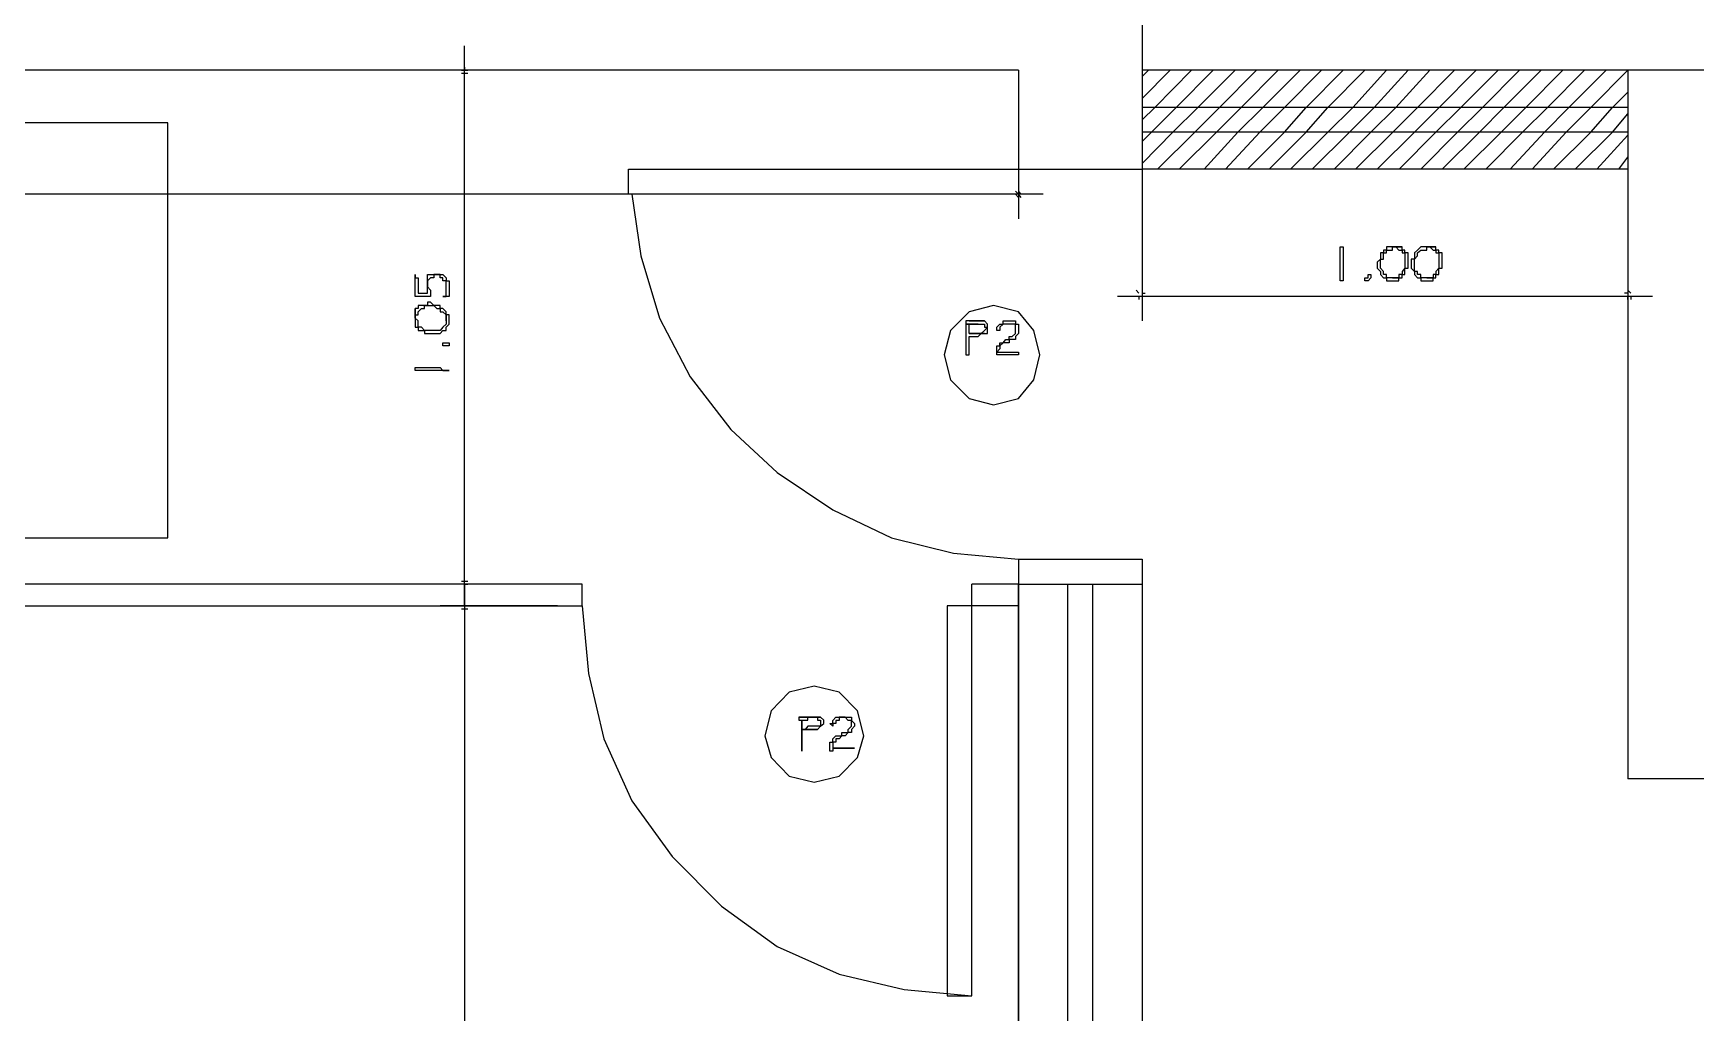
# Model space of a CAD drawing. Header units: millimetres. Extents: x -518.8 to -461.2, y 3.5 to 44.2.
# Drawn here: x -507.525 to -504.104, y 28.701 to 30.716 of the extents above; entities that cross this region are included whole.
import ezdxf

# ---------------------------------------------------------------- set-up
doc = ezdxf.new("R2010")
doc.units = ezdxf.units.MM
doc.header["$MEASUREMENT"] = 0
for name, color, linetype in [('10', 10, 'Continuous'), ('14', 14, 'Continuous'), ('16', 16, 'Continuous'), ('3', 3, 'Continuous'), ('5', 5, 'Continuous'), ('6', 6, 'Continuous'), ('8', 8, 'Continuous'), ('MYSOLIDS', 7, 'Continuous')]:
    doc.layers.add(name, color=color, linetype=linetype)

msp = doc.modelspace()

# ---------------------------------------------------------------- linework, layer by layer
at = {"layer": '10'}
for points in [[(-505.2429, 30.7857), (-505.2429, 30.436)], [(-505.4978, 30.6398), (-509.6038, 30.6398)], [(-505.4978, 30.6398), (-505.5933, 30.6398)], [(-505.4978, 30.6398), (-505.4978, 30.3849)], [(-498.6481, 30.6398), (-505.2429, 30.6398)], [(-504.2436, 30.6398), (-504.2436, 29.1819)], [(-505.4978, 30.3849), (-506.3, 30.3849), (-506.3, 30.436), (-505.4978, 30.436), (-505.4978, 30.436), (-505.2429, 30.436)], [(-504.2436, 30.436), (-505.2429, 30.436)], [(-505.4978, 29.6338), (-505.2429, 29.6338), (-505.2429, 29.6338), (-505.2429, 27.4819)], [(-505.4978, 29.6338), (-505.4978, 26.527)], [(-509.6038, 29.5383), (-506.3955, 29.5383), (-506.3955, 29.5383), (-506.3955, 29.5827), (-509.6038, 29.5827)], [(-505.5933, 29.5383), (-505.5933, 29.5827)], [(-505.4978, 29.5827), (-505.2429, 29.5827)]]:
    msp.add_lwpolyline(points, dxfattribs=at)
at = {"layer": '14'}
for points in [[(-505.2429, 30.627), (-505.2301, 30.6398)], [(-505.2429, 30.5819), (-505.1857, 30.6398)], [(-505.2429, 30.5375), (-505.2173, 30.5631), (-505.1414, 30.6398)], [(-505.2241, 30.512), (-505.173, 30.5631), (-505.173, 30.5631), (-505.097, 30.6398)], [(-505.1797, 30.512), (-505.1286, 30.5631), (-505.1286, 30.5631), (-505.0519, 30.6398)], [(-505.1346, 30.512), (-505.0842, 30.5631), (-505.0842, 30.5631), (-505.0075, 30.6398)], [(-505.0902, 30.512), (-505.0391, 30.5631), (-505.0391, 30.5631), (-504.9632, 30.6398)], [(-505.0459, 30.512), (-504.9948, 30.5631), (-504.9948, 30.5631), (-504.9181, 30.6398)], [(-505.0008, 30.512), (-504.9504, 30.5631), (-504.9504, 30.5631), (-504.8737, 30.6398)], [(-504.9504, 30.512), (-504.9053, 30.5631), (-504.9053, 30.5631), (-504.8293, 30.6398)], [(-504.9053, 30.512), (-504.8609, 30.5631), (-504.8609, 30.5631), (-504.785, 30.6398)], [(-504.8609, 30.512), (-504.8098, 30.5631), (-504.8098, 30.5631), (-504.7399, 30.6398)], [(-504.8166, 30.512), (-504.7654, 30.5631), (-504.7654, 30.5631), (-504.6955, 30.6398)], [(-504.7722, 30.512), (-504.7211, 30.5631), (-504.7211, 30.5631), (-504.6511, 30.6398)], [(-504.7271, 30.512), (-504.6767, 30.5631), (-504.6767, 30.5631), (-504.6, 30.6398)], [(-504.6827, 30.512), (-504.6316, 30.5631), (-504.6316, 30.5631), (-504.5557, 30.6398)], [(-504.6384, 30.512), (-504.5872, 30.5631), (-504.5872, 30.5631), (-504.5105, 30.6398)], [(-504.594, 30.512), (-504.5429, 30.5631), (-504.5429, 30.5631), (-504.4662, 30.6398)], [(-504.5489, 30.512), (-504.4985, 30.5631), (-504.4985, 30.5631), (-504.4218, 30.6398)], [(-504.5045, 30.512), (-504.4534, 30.5631), (-504.4534, 30.5631), (-504.3775, 30.6398)], [(-504.4602, 30.512), (-504.409, 30.5631), (-504.409, 30.5631), (-504.3324, 30.6398)], [(-504.4151, 30.512), (-504.3647, 30.5631), (-504.3647, 30.5631), (-504.288, 30.6398)], [(-504.3707, 30.512), (-504.3196, 30.5631), (-504.3196, 30.5631), (-504.2436, 30.6398)], [(-504.3196, 30.512), (-504.2752, 30.5631), (-504.2752, 30.5631), (-504.2436, 30.5947)], [(-504.3519, 30.436), (-504.2752, 30.512), (-504.2436, 30.5503)], [(-505.2429, 30.4932), (-505.2241, 30.512)], [(-505.2429, 30.4481), (-505.1797, 30.512)], [(-505.2113, 30.436), (-505.1346, 30.512)], [(-505.1669, 30.436), (-505.0902, 30.512)], [(-505.1158, 30.436), (-505.0459, 30.512)], [(-505.0714, 30.436), (-505.0008, 30.512)], [(-505.0263, 30.436), (-504.9504, 30.512)], [(-504.982, 30.436), (-504.9053, 30.512)], [(-504.9376, 30.436), (-504.8609, 30.512)], [(-504.8933, 30.436), (-504.8166, 30.512)], [(-504.8481, 30.436), (-504.7722, 30.512)], [(-504.8038, 30.436), (-504.7271, 30.512)], [(-504.7594, 30.436), (-504.6827, 30.512)], [(-504.7143, 30.436), (-504.6384, 30.512)], [(-504.6699, 30.436), (-504.594, 30.512)], [(-504.6256, 30.436), (-504.5489, 30.512)], [(-504.5812, 30.436), (-504.5045, 30.512)], [(-504.5361, 30.436), (-504.4602, 30.512)], [(-504.4857, 30.436), (-504.4151, 30.512)], [(-504.4406, 30.436), (-504.3707, 30.512)], [(-504.3963, 30.436), (-504.3196, 30.512)], [(-504.3075, 30.436), (-504.2436, 30.506)], [(-504.2624, 30.436), (-504.2436, 30.4609)]]:
    msp.add_lwpolyline(points, dxfattribs=at)
at = {"layer": '16'}
for points in [[(-506.6376, 29.5383), (-506.6376, 30.6902)], [(-506.4466, 30.6398), (-506.688, 30.6398)], [(-506.6436, 30.6398), (-506.6376, 30.6398), (-506.6376, 30.6398), (-506.6376, 30.6458)], [(-506.6308, 30.633), (-506.6376, 30.633), (-506.6376, 30.633), (-506.6376, 30.633), (-506.6376, 30.633), (-506.6436, 30.633)], [(-506.6376, 30.6458), (-506.6376, 30.6398), (-506.6376, 30.6398), (-506.6308, 30.6398)], [(-505.4978, 30.5887), (-505.4978, 30.3338)], [(-505.2429, 30.5887), (-505.2429, 30.124)], [(-504.2436, 30.5887), (-504.2436, 30.124)], [(-505.4466, 30.3849), (-509.6549, 30.3849)], [(-505.4978, 30.3849), (-505.5038, 30.3909)], [(-505.4978, 30.3782), (-505.5038, 30.3849)], [(-505.4918, 30.3849), (-505.4978, 30.3909)], [(-505.4918, 30.3782), (-505.4978, 30.3849)], [(-505.2496, 30.1812), (-505.2557, 30.1872)], [(-505.2429, 30.1812), (-505.2429, 30.1812), (-505.2429, 30.1812), (-505.2369, 30.1812)], [(-504.2436, 30.1812), (-504.2436, 30.1812), (-504.2436, 30.1812), (-504.2504, 30.1812)], [(-504.2376, 30.1812), (-504.2436, 30.1872)], [(-504.1925, 30.1744), (-505.294, 30.1744)], [(-505.2496, 30.1744), (-505.2496, 30.1744), (-505.2496, 30.1744), (-505.2496, 30.1684)], [(-505.2369, 30.1744), (-505.2429, 30.1744), (-505.2429, 30.1744), (-505.2429, 30.1684)], [(-504.2436, 30.1684), (-504.2436, 30.1744), (-504.2436, 30.1744), (-504.2504, 30.1744)], [(-504.2376, 30.1744), (-504.2376, 30.1744), (-504.2376, 30.1744), (-504.2376, 30.1684)], [(-506.4466, 29.5827), (-506.688, 29.5827)], [(-506.6436, 29.5887), (-506.6376, 29.5887), (-506.6376, 29.5887), (-506.6376, 29.5887), (-506.6376, 29.5887), (-506.6308, 29.5887)], [(-506.6376, 29.5827), (-506.6376, 29.5827), (-506.6376, 29.5827), (-506.6436, 29.5827)], [(-506.6376, 29.5827), (-506.6376, 29.5827), (-506.6376, 29.5827), (-506.6308, 29.5827)], [(-506.6376, 29.5827), (-506.6376, 26.4759)], [(-506.4466, 29.5383), (-506.688, 29.5383)], [(-506.6376, 29.5383), (-506.6376, 29.5383), (-506.6376, 29.5383), (-506.6436, 29.5383)], [(-506.6308, 29.5315), (-506.6376, 29.5315), (-506.6376, 29.5315), (-506.6376, 29.5315), (-506.6376, 29.5315), (-506.6436, 29.5315)], [(-506.6376, 29.5383), (-506.6376, 29.5383), (-506.6376, 29.5383), (-506.6308, 29.5383)]]:
    msp.add_lwpolyline(points, dxfattribs=at)
at = {"layer": '3'}
msp.add_lwpolyline([(-507.7511, 29.6782), (-507.2481, 29.6782), (-507.2481, 30.5315), (-507.7511, 30.5315), (-507.7511, 29.6782)], dxfattribs=at)
at = {"layer": '5'}
for points in [[(-505.4978, 29.5827), (-505.5933, 29.5827)], [(-505.4978, 29.5383), (-505.6444, 29.5383)], [(-505.6444, 29.5383), (-505.6444, 28.736), (-505.5933, 28.736), (-505.5933, 29.5383)], [(-504.0399, 29.1819), (-504.2436, 29.1819)]]:
    msp.add_lwpolyline(points, dxfattribs=at)
at = {"layer": '6'}
for points in [[(-506.2933, 30.3849), (-506.2745, 30.2578), (-506.2361, 30.13), (-506.173, 30.009), (-506.0895, 29.9007), (-505.994, 29.812), (-505.8797, 29.7353), (-505.7587, 29.6782), (-505.6316, 29.6466), (-505.4978, 29.6338)], [(-505.4534, 30.0541), (-505.4662, 30.1045), (-505.4978, 30.1428), (-505.5489, 30.1556), (-505.5993, 30.1428), (-505.6376, 30.1045), (-505.6504, 30.0541), (-505.6376, 30.003), (-505.5993, 29.9646), (-505.5489, 29.9518), (-505.4978, 29.9646), (-505.4662, 30.003), (-505.4534, 30.0541)], [(-506.3955, 29.5383), (-506.3827, 29.3985), (-506.3511, 29.2646), (-506.2933, 29.1368), (-506.2105, 29.0225), (-506.109, 28.9203), (-505.994, 28.8375), (-505.8669, 28.7804), (-505.7331, 28.7488), (-505.5933, 28.736)], [(-505.8158, 29.2706), (-505.8286, 29.3218), (-505.8669, 29.3601), (-505.9181, 29.3729), (-505.9692, 29.3601), (-506.0068, 29.3218), (-506.0196, 29.2706), (-506.0068, 29.2263), (-505.9692, 29.1879), (-505.9181, 29.1751), (-505.8669, 29.1879), (-505.8286, 29.2263), (-505.8158, 29.2706)]]:
    msp.add_lwpolyline(points, dxfattribs=at)
at = {"layer": '8'}
for points in [[(-504.2436, 30.5631), (-505.2429, 30.5631)], [(-504.2436, 30.512), (-505.2429, 30.512)], [(-505.4978, 27.5834), (-505.4978, 29.5827)], [(-505.3963, 27.5834), (-505.3963, 29.5827)], [(-505.3451, 29.5827), (-505.3451, 27.5834)], [(-505.2429, 29.5827), (-505.2429, 27.5834)]]:
    msp.add_lwpolyline(points, dxfattribs=at)
at = {"layer": 'MYSOLIDS'}
for points in [[(-504.8354, 30.2127), (-504.8354, 30.2127), (-504.8354, 30.2195), (-504.8354, 30.2195), (-504.8354, 30.2195), (-504.8354, 30.2255), (-504.8354, 30.2255), (-504.8354, 30.2323), (-504.8354, 30.2323), (-504.8354, 30.2383), (-504.8354, 30.2383), (-504.8354, 30.2451), (-504.8354, 30.2451), (-504.8354, 30.2511), (-504.8354, 30.2511), (-504.8354, 30.2578), (-504.8354, 30.2578), (-504.8354, 30.2639), (-504.8354, 30.2639), (-504.8354, 30.2699), (-504.8354, 30.2699), (-504.8354, 30.2766), (-504.8354, 30.2766), (-504.8354, 30.2766), (-504.8293, 30.2766), (-504.8293, 30.2766), (-504.8293, 30.2766), (-504.8293, 30.2766), (-504.8293, 30.2766), (-504.8293, 30.2699), (-504.8293, 30.2699), (-504.8293, 30.2639), (-504.8293, 30.2639), (-504.8293, 30.2578), (-504.8293, 30.2578), (-504.8293, 30.2511), (-504.8293, 30.2511), (-504.8293, 30.2451), (-504.8293, 30.2451), (-504.8293, 30.2383), (-504.8293, 30.2383), (-504.8293, 30.2323), (-504.8293, 30.2255), (-504.8293, 30.2255), (-504.8293, 30.2195), (-504.8293, 30.2195), (-504.8293, 30.2127), (-504.8293, 30.2127), (-504.8293, 30.2127), (-504.8293, 30.2127), (-504.8293, 30.2067), (-504.8293, 30.2067), (-504.8354, 30.2067), (-504.8354, 30.2067), (-504.8354, 30.2067), (-504.8354, 30.2067), (-504.8354, 30.2127), (-504.8354, 30.2127), (-504.8354, 30.2127), (-504.8354, 30.2127), (-504.8354, 30.2127)], [(-504.7211, 30.2766), (-504.7278, 30.2766), (-504.7278, 30.2766), (-504.7339, 30.2766), (-504.7339, 30.2766), (-504.7399, 30.2766), (-504.7399, 30.2766), (-504.7399, 30.2699), (-504.7466, 30.2699), (-504.7466, 30.2699), (-504.7466, 30.2639), (-504.7527, 30.2639), (-504.7527, 30.2578), (-504.7527, 30.2578), (-504.7527, 30.2578), (-504.7527, 30.2511), (-504.7527, 30.2511), (-504.7594, 30.2451), (-504.7594, 30.2451), (-504.7594, 30.2383), (-504.7594, 30.2383), (-504.7594, 30.2323), (-504.7594, 30.2323), (-504.7527, 30.2255), (-504.7527, 30.2255), (-504.7527, 30.2255), (-504.7527, 30.2195), (-504.7527, 30.2195), (-504.7466, 30.2127), (-504.7466, 30.2127), (-504.7466, 30.2127), (-504.7399, 30.2127), (-504.7399, 30.2067), (-504.7399, 30.2067), (-504.7339, 30.2067), (-504.7339, 30.2067), (-504.7278, 30.2067), (-504.7278, 30.2067), (-504.7211, 30.2067), (-504.7211, 30.2067), (-504.7151, 30.2067), (-504.7151, 30.2127), (-504.7278, 30.2127), (-504.7278, 30.2127), (-504.7339, 30.2127), (-504.7339, 30.2127), (-504.7399, 30.2127), (-504.7399, 30.2127), (-504.7399, 30.2195), (-504.7466, 30.2195), (-504.7466, 30.2195), (-504.7466, 30.2255), (-504.7466, 30.2255), (-504.7527, 30.2323), (-504.7527, 30.2323), (-504.7527, 30.2383), (-504.7527, 30.2383), (-504.7527, 30.2383), (-504.7527, 30.2451), (-504.7527, 30.2451), (-504.7527, 30.2511), (-504.7466, 30.2511), (-504.7466, 30.2578), (-504.7466, 30.2578), (-504.7466, 30.2639), (-504.7466, 30.2639), (-504.7399, 30.2639), (-504.7399, 30.2699), (-504.7399, 30.2699), (-504.7339, 30.2699), (-504.7339, 30.2699), (-504.7278, 30.2699), (-504.7278, 30.2766), (-504.7211, 30.2766), (-504.7083, 30.2766), (-504.7083, 30.2766), (-504.7151, 30.2766), (-504.7151, 30.2766), (-504.7211, 30.2766), (-504.7211, 30.2766), (-504.7211, 30.2766)], [(-504.7083, 30.2766), (-504.7211, 30.2766), (-504.7211, 30.2766), (-504.7151, 30.2699), (-504.7151, 30.2699), (-504.7151, 30.2699), (-504.7083, 30.2699), (-504.7083, 30.2639), (-504.7083, 30.2639), (-504.7023, 30.2639), (-504.7023, 30.2578), (-504.7023, 30.2578), (-504.7023, 30.2578), (-504.7023, 30.2511), (-504.7023, 30.2451), (-504.7023, 30.2451), (-504.7023, 30.2451), (-504.7023, 30.2383), (-504.7023, 30.2383), (-504.7023, 30.2323), (-504.7023, 30.2323), (-504.7023, 30.2323), (-504.7083, 30.2255), (-504.7083, 30.2255), (-504.7083, 30.2255), (-504.7083, 30.2195), (-504.7151, 30.2195), (-504.7151, 30.2127), (-504.7211, 30.2127), (-504.7211, 30.2127), (-504.7211, 30.2127), (-504.7278, 30.2127), (-504.7278, 30.2127), (-504.7151, 30.2127), (-504.7151, 30.2127), (-504.7083, 30.2127), (-504.7083, 30.2195), (-504.7083, 30.2195), (-504.7023, 30.2195), (-504.7023, 30.2255), (-504.7023, 30.2255), (-504.7023, 30.2323), (-504.6955, 30.2323), (-504.6955, 30.2323), (-504.6955, 30.2383), (-504.6955, 30.2451), (-504.6955, 30.2451), (-504.6955, 30.2511), (-504.6955, 30.2511), (-504.6955, 30.2511), (-504.6955, 30.2578), (-504.6955, 30.2578), (-504.6955, 30.2639), (-504.7023, 30.2639), (-504.7023, 30.2699), (-504.7023, 30.2699), (-504.7023, 30.2699), (-504.7083, 30.2699), (-504.7083, 30.2766), (-504.7083, 30.2766)], [(-504.6511, 30.2766), (-504.6572, 30.2766), (-504.6572, 30.2766), (-504.6639, 30.2766), (-504.6639, 30.2766), (-504.6699, 30.2766), (-504.6699, 30.2766), (-504.6767, 30.2699), (-504.6767, 30.2699), (-504.6767, 30.2699), (-504.6827, 30.2639), (-504.6827, 30.2639), (-504.6827, 30.2578), (-504.6827, 30.2578), (-504.6827, 30.2578), (-504.6827, 30.2511), (-504.6895, 30.2511), (-504.6895, 30.2451), (-504.6895, 30.2451), (-504.6895, 30.2383), (-504.6895, 30.2383), (-504.6895, 30.2323), (-504.6895, 30.2323), (-504.6827, 30.2255), (-504.6827, 30.2255), (-504.6827, 30.2255), (-504.6827, 30.2195), (-504.6827, 30.2195), (-504.6767, 30.2127), (-504.6767, 30.2127), (-504.6767, 30.2127), (-504.6699, 30.2127), (-504.6699, 30.2067), (-504.6699, 30.2067), (-504.6639, 30.2067), (-504.6639, 30.2067), (-504.6572, 30.2067), (-504.6572, 30.2067), (-504.6511, 30.2067), (-504.6511, 30.2067), (-504.6444, 30.2067), (-504.6444, 30.2127), (-504.6572, 30.2127), (-504.6572, 30.2127), (-504.6639, 30.2127), (-504.6639, 30.2127), (-504.6699, 30.2127), (-504.6699, 30.2127), (-504.6699, 30.2195), (-504.6767, 30.2195), (-504.6767, 30.2195), (-504.6767, 30.2255), (-504.6827, 30.2255), (-504.6827, 30.2323), (-504.6827, 30.2323), (-504.6827, 30.2383), (-504.6827, 30.2383), (-504.6827, 30.2383), (-504.6827, 30.2451), (-504.6827, 30.2451), (-504.6827, 30.2511), (-504.6827, 30.2511), (-504.6767, 30.2578), (-504.6767, 30.2578), (-504.6767, 30.2639), (-504.6767, 30.2639), (-504.6767, 30.2639), (-504.6699, 30.2699), (-504.6699, 30.2699), (-504.6639, 30.2699), (-504.6639, 30.2699), (-504.6572, 30.2699), (-504.6572, 30.2766), (-504.6511, 30.2766), (-504.6384, 30.2766), (-504.6384, 30.2766), (-504.6444, 30.2766), (-504.6444, 30.2766), (-504.6511, 30.2766), (-504.6511, 30.2766), (-504.6511, 30.2766)], [(-504.6384, 30.2766), (-504.6511, 30.2766), (-504.6511, 30.2766), (-504.6444, 30.2699), (-504.6444, 30.2699), (-504.6444, 30.2699), (-504.6384, 30.2699), (-504.6384, 30.2639), (-504.6384, 30.2639), (-504.6324, 30.2639), (-504.6324, 30.2578), (-504.6324, 30.2578), (-504.6324, 30.2578), (-504.6324, 30.2511), (-504.6324, 30.2451), (-504.6324, 30.2451), (-504.6324, 30.2451), (-504.6324, 30.2383), (-504.6324, 30.2383), (-504.6324, 30.2323), (-504.6324, 30.2323), (-504.6324, 30.2323), (-504.6384, 30.2255), (-504.6384, 30.2255), (-504.6384, 30.2255), (-504.6384, 30.2195), (-504.6444, 30.2195), (-504.6444, 30.2127), (-504.6511, 30.2127), (-504.6511, 30.2127), (-504.6511, 30.2127), (-504.6572, 30.2127), (-504.6572, 30.2127), (-504.6444, 30.2127), (-504.6444, 30.2127), (-504.6384, 30.2127), (-504.6384, 30.2195), (-504.6384, 30.2195), (-504.6324, 30.2195), (-504.6324, 30.2255), (-504.6324, 30.2255), (-504.6324, 30.2323), (-504.6256, 30.2323), (-504.6256, 30.2323), (-504.6256, 30.2383), (-504.6256, 30.2451), (-504.6256, 30.2451), (-504.6256, 30.2511), (-504.6256, 30.2511), (-504.6256, 30.2511), (-504.6256, 30.2578), (-504.6256, 30.2578), (-504.6256, 30.2639), (-504.6324, 30.2639), (-504.6324, 30.2699), (-504.6324, 30.2699), (-504.6324, 30.2699), (-504.6384, 30.2699), (-504.6384, 30.2766), (-504.6384, 30.2766)], [(-506.7331, 30.1812), (-506.7331, 30.1812), (-506.7263, 30.1812), (-506.7263, 30.1812), (-506.7203, 30.1812), (-506.7203, 30.1812), (-506.7136, 30.1812), (-506.7136, 30.1812), (-506.7136, 30.1812), (-506.7136, 30.1812), (-506.7136, 30.1872), (-506.7136, 30.1872), (-506.7136, 30.1872), (-506.7136, 30.1939), (-506.7136, 30.1939), (-506.7136, 30.2), (-506.7136, 30.2), (-506.7136, 30.2067), (-506.7136, 30.2067), (-506.7136, 30.2127), (-506.7136, 30.2127), (-506.7136, 30.2127), (-506.7136, 30.2195), (-506.7075, 30.2195), (-506.7075, 30.2195), (-506.7008, 30.2195), (-506.7008, 30.2195), (-506.6948, 30.2195), (-506.6948, 30.2195), (-506.6948, 30.2195), (-506.688, 30.2195), (-506.688, 30.2195), (-506.688, 30.2195), (-506.682, 30.2195), (-506.682, 30.2195), (-506.6752, 30.2127), (-506.6752, 30.2127), (-506.6752, 30.2127), (-506.6752, 30.2067), (-506.6692, 30.2067), (-506.6692, 30.2), (-506.6692, 30.2), (-506.6692, 30.1939), (-506.6692, 30.1939), (-506.6692, 30.1872), (-506.6692, 30.1872), (-506.6692, 30.1812), (-506.6692, 30.1812), (-506.6692, 30.1744), (-506.6692, 30.1744), (-506.6752, 30.1744), (-506.6752, 30.1744), (-506.6752, 30.1744), (-506.682, 30.1744), (-506.682, 30.1744), (-506.682, 30.1744), (-506.682, 30.1744), (-506.682, 30.1744), (-506.682, 30.1744), (-506.6752, 30.1744), (-506.6752, 30.1744), (-506.6752, 30.1812), (-506.6752, 30.1812), (-506.6752, 30.1812), (-506.6752, 30.1872), (-506.6752, 30.1872), (-506.6752, 30.1872), (-506.6752, 30.1939), (-506.6752, 30.1939), (-506.6752, 30.2), (-506.6752, 30.2), (-506.6752, 30.2067), (-506.6752, 30.2067), (-506.682, 30.2067), (-506.682, 30.2127), (-506.682, 30.2127), (-506.688, 30.2127), (-506.688, 30.2195), (-506.6948, 30.2195), (-506.6948, 30.2195), (-506.7008, 30.2195), (-506.7008, 30.2127), (-506.7075, 30.2127), (-506.7075, 30.2127), (-506.7075, 30.2127), (-506.7075, 30.2127), (-506.7136, 30.2067), (-506.7136, 30.2067), (-506.7136, 30.2), (-506.7136, 30.2), (-506.7136, 30.1939), (-506.7136, 30.1939), (-506.7136, 30.1939), (-506.7075, 30.1872), (-506.7075, 30.1872), (-506.7075, 30.1812), (-506.7075, 30.1812), (-506.7075, 30.1812), (-506.7075, 30.1744), (-506.7075, 30.1744), (-506.7075, 30.1744), (-506.7075, 30.1744), (-506.7075, 30.1744), (-506.7075, 30.1744), (-506.7136, 30.1744), (-506.7136, 30.1744), (-506.7203, 30.1744), (-506.7203, 30.1744), (-506.7263, 30.1744), (-506.7263, 30.1744), (-506.7331, 30.1744), (-506.7331, 30.1744), (-506.7331, 30.1744), (-506.7391, 30.1744), (-506.7391, 30.1744), (-506.7391, 30.1744), (-506.7391, 30.1812), (-506.7391, 30.1812), (-506.7391, 30.1872), (-506.7391, 30.1872), (-506.7391, 30.1939), (-506.7391, 30.1939), (-506.7391, 30.2), (-506.7391, 30.2), (-506.7391, 30.2067), (-506.7391, 30.2067), (-506.7391, 30.2067), (-506.7391, 30.2127), (-506.7391, 30.2127), (-506.7391, 30.2127), (-506.7391, 30.2195), (-506.7391, 30.2195), (-506.7391, 30.2195), (-506.7391, 30.2195), (-506.7391, 30.2195), (-506.7391, 30.2195), (-506.7391, 30.2127), (-506.7331, 30.2127), (-506.7331, 30.2067), (-506.7331, 30.2067), (-506.7331, 30.2), (-506.7331, 30.1939), (-506.7331, 30.1939), (-506.7331, 30.1872), (-506.7331, 30.1812), (-506.7331, 30.1812), (-506.7331, 30.1812), (-506.7331, 30.1812), (-506.7331, 30.1812), (-506.7331, 30.1812)], [(-504.7782, 30.2067), (-504.785, 30.2067), (-504.785, 30.2067), (-504.785, 30.2127), (-504.785, 30.2127), (-504.785, 30.2127), (-504.7782, 30.2127), (-504.7782, 30.2195), (-504.7782, 30.2195), (-504.7722, 30.2195), (-504.7722, 30.2195), (-504.7722, 30.2127), (-504.7722, 30.2127), (-504.7722, 30.2127), (-504.7782, 30.2067), (-504.7782, 30.2067), (-504.7782, 30.2067), (-504.7782, 30.2067), (-504.7782, 30.2067), (-504.7782, 30.2067)], [(-506.7391, 30.1496), (-506.7391, 30.13), (-506.7391, 30.1368), (-506.7331, 30.1368), (-506.7331, 30.1428), (-506.7331, 30.1428), (-506.7331, 30.1428), (-506.7263, 30.1496), (-506.7263, 30.1496), (-506.7263, 30.1496), (-506.7203, 30.1496), (-506.7203, 30.1556), (-506.7203, 30.1556), (-506.7136, 30.1556), (-506.7075, 30.1556), (-506.7075, 30.1556), (-506.7075, 30.1556), (-506.7008, 30.1556), (-506.7008, 30.1556), (-506.6948, 30.1496), (-506.6948, 30.1496), (-506.6948, 30.1496), (-506.688, 30.1496), (-506.688, 30.1496), (-506.688, 30.1428), (-506.682, 30.1428), (-506.682, 30.1428), (-506.6752, 30.1368), (-506.6752, 30.1368), (-506.6752, 30.1368), (-506.6752, 30.13), (-506.6752, 30.13), (-506.6752, 30.124), (-506.6752, 30.1368), (-506.6752, 30.1428), (-506.6752, 30.1428), (-506.682, 30.1496), (-506.682, 30.1496), (-506.682, 30.1496), (-506.688, 30.1496), (-506.688, 30.1556), (-506.6948, 30.1556), (-506.6948, 30.1556), (-506.6948, 30.1556), (-506.7008, 30.1556), (-506.7008, 30.1556), (-506.7075, 30.1624), (-506.7136, 30.1624), (-506.7136, 30.1624), (-506.7136, 30.1556), (-506.7203, 30.1556), (-506.7203, 30.1556), (-506.7263, 30.1556), (-506.7263, 30.1556), (-506.7331, 30.1556), (-506.7331, 30.1496), (-506.7331, 30.1496), (-506.7331, 30.1496), (-506.7391, 30.1496), (-506.7391, 30.1496)], [(-506.7391, 30.13), (-506.7391, 30.13), (-506.7391, 30.124), (-506.7391, 30.124), (-506.7391, 30.1172), (-506.7391, 30.1172), (-506.7391, 30.1112), (-506.7331, 30.1112), (-506.7331, 30.1112), (-506.7331, 30.1045), (-506.7263, 30.1045), (-506.7263, 30.1045), (-506.7203, 30.1045), (-506.7203, 30.0985), (-506.7203, 30.0985), (-506.7136, 30.0985), (-506.7136, 30.0985), (-506.7075, 30.0985), (-506.7075, 30.0985), (-506.7008, 30.0985), (-506.7008, 30.0985), (-506.6948, 30.0985), (-506.6948, 30.0985), (-506.688, 30.0985), (-506.688, 30.0985), (-506.688, 30.0985), (-506.682, 30.1045), (-506.682, 30.1045), (-506.6752, 30.1045), (-506.6752, 30.1045), (-506.6752, 30.1112), (-506.6752, 30.1112), (-506.6692, 30.1172), (-506.6692, 30.1172), (-506.6692, 30.1172), (-506.6692, 30.124), (-506.6692, 30.124), (-506.6692, 30.13), (-506.6692, 30.13), (-506.6692, 30.1368), (-506.6692, 30.1368), (-506.6752, 30.1368), (-506.6752, 30.124), (-506.6752, 30.124), (-506.6752, 30.124), (-506.6752, 30.1172), (-506.6752, 30.1172), (-506.6752, 30.1172), (-506.682, 30.1112), (-506.682, 30.1112), (-506.682, 30.1112), (-506.688, 30.1045), (-506.688, 30.1045), (-506.6948, 30.1045), (-506.6948, 30.1045), (-506.7008, 30.1045), (-506.7008, 30.1045), (-506.7008, 30.1045), (-506.7075, 30.1045), (-506.7075, 30.1045), (-506.7136, 30.1045), (-506.7136, 30.1045), (-506.7203, 30.1045), (-506.7203, 30.1045), (-506.7263, 30.1112), (-506.7263, 30.1112), (-506.7263, 30.1112), (-506.7331, 30.1112), (-506.7331, 30.1172), (-506.7331, 30.1172), (-506.7331, 30.124), (-506.7331, 30.124), (-506.7391, 30.13), (-506.7391, 30.13), (-506.7391, 30.1496), (-506.7391, 30.1428), (-506.7391, 30.1428), (-506.7391, 30.1368), (-506.7391, 30.1368), (-506.7391, 30.13), (-506.7391, 30.13)], [(-505.5993, 30.124), (-505.606, 30.124), (-505.606, 30.124), (-505.606, 30.1172), (-505.606, 30.1172), (-505.5805, 30.1172), (-505.5745, 30.1172), (-505.5745, 30.1172), (-505.5677, 30.1172), (-505.5677, 30.1172), (-505.5677, 30.1172), (-505.5677, 30.1112), (-505.5617, 30.1112), (-505.5617, 30.1112), (-505.5677, 30.1045), (-505.5677, 30.1045), (-505.5677, 30.1045), (-505.5745, 30.0985), (-505.5745, 30.0985), (-505.5745, 30.0985), (-505.5805, 30.0985), (-505.5805, 30.0985), (-505.5872, 30.0985), (-505.5872, 30.0985), (-505.5933, 30.0985), (-505.5933, 30.0985), (-505.5993, 30.0985), (-505.5677, 30.0985), (-505.5677, 30.0985), (-505.5617, 30.0985), (-505.5617, 30.1045), (-505.5617, 30.1045), (-505.5617, 30.1045), (-505.5617, 30.1112), (-505.5617, 30.1112), (-505.5617, 30.1172), (-505.5617, 30.1172), (-505.5617, 30.1172), (-505.5677, 30.124), (-505.5993, 30.124), (-505.5993, 30.124), (-505.5993, 30.124), (-505.5993, 30.124)], [(-505.606, 30.1172), (-505.606, 30.1172), (-505.606, 30.1172), (-505.606, 30.1112), (-505.606, 30.1112), (-505.606, 30.1045), (-505.606, 30.1045), (-505.606, 30.0985), (-505.606, 30.0985), (-505.606, 30.0917), (-505.606, 30.0917), (-505.606, 30.0857), (-505.606, 30.0857), (-505.606, 30.0789), (-505.606, 30.0789), (-505.606, 30.0729), (-505.606, 30.0729), (-505.606, 30.0669), (-505.606, 30.0669), (-505.606, 30.0601), (-505.606, 30.0601), (-505.606, 30.0541), (-505.606, 30.0541), (-505.606, 30.0541), (-505.5993, 30.0541), (-505.5993, 30.0541), (-505.5993, 30.0601), (-505.5993, 30.0601), (-505.5993, 30.0669), (-505.5993, 30.0669), (-505.5993, 30.0729), (-505.5993, 30.0729), (-505.5993, 30.0789), (-505.5993, 30.0789), (-505.5993, 30.0857), (-505.5993, 30.0857), (-505.5993, 30.0917), (-505.5993, 30.0917), (-505.5993, 30.0917), (-505.5993, 30.0917), (-505.5993, 30.0917), (-505.5933, 30.0917), (-505.5872, 30.0917), (-505.5872, 30.0917), (-505.5805, 30.0917), (-505.5805, 30.0917), (-505.5745, 30.0985), (-505.5745, 30.0985), (-505.5677, 30.0985), (-505.5677, 30.0985), (-505.5993, 30.0985), (-505.5993, 30.0985), (-505.5993, 30.1045), (-505.5993, 30.1045), (-505.5993, 30.1045), (-505.5993, 30.1112), (-505.5993, 30.1172), (-505.5993, 30.1172), (-505.5993, 30.1172), (-505.5933, 30.1172), (-505.5933, 30.1172), (-505.5872, 30.1172), (-505.5872, 30.1172), (-505.5872, 30.1172), (-505.5805, 30.1172), (-505.5805, 30.1172), (-505.606, 30.1172), (-505.606, 30.1172)], [(-505.5805, 30.124), (-505.5805, 30.124), (-505.5805, 30.124), (-505.5872, 30.124), (-505.5872, 30.124), (-505.5933, 30.124), (-505.5993, 30.124), (-505.5993, 30.124), (-505.5677, 30.124), (-505.5677, 30.124), (-505.5677, 30.124), (-505.5745, 30.124), (-505.5805, 30.124), (-505.5805, 30.124)], [(-505.5421, 30.0601), (-505.4978, 30.0601), (-505.4978, 30.0601), (-505.4978, 30.0601), (-505.4978, 30.0601), (-505.4978, 30.0601), (-505.4978, 30.0541), (-505.4978, 30.0541), (-505.4978, 30.0541), (-505.4978, 30.0541), (-505.5421, 30.0541), (-505.5421, 30.0541), (-505.5421, 30.0541), (-505.5421, 30.0541), (-505.5421, 30.0541), (-505.5421, 30.0541), (-505.5421, 30.0541), (-505.5421, 30.0541), (-505.5421, 30.0541), (-505.5421, 30.0601), (-505.5421, 30.0601), (-505.5421, 30.0669), (-505.5421, 30.0669), (-505.5421, 30.0729), (-505.5421, 30.0729), (-505.5361, 30.0729), (-505.5361, 30.0789), (-505.5361, 30.0789), (-505.5361, 30.0789), (-505.5293, 30.0789), (-505.5293, 30.0789), (-505.5233, 30.0857), (-505.5233, 30.0857), (-505.5166, 30.0857), (-505.5166, 30.0917), (-505.5105, 30.0917), (-505.5105, 30.0917), (-505.5105, 30.0917), (-505.5105, 30.0917), (-505.5038, 30.0985), (-505.5038, 30.0985), (-505.5038, 30.1045), (-505.5038, 30.1045), (-505.5038, 30.1045), (-505.5038, 30.1112), (-505.5038, 30.1112), (-505.5038, 30.1172), (-505.5038, 30.1172), (-505.5105, 30.1172), (-505.5105, 30.1172), (-505.5166, 30.1172), (-505.5166, 30.1172), (-505.5233, 30.1172), (-505.5233, 30.1172), (-505.5293, 30.1172), (-505.5293, 30.1172), (-505.5293, 30.1172), (-505.5361, 30.1112), (-505.5361, 30.1112), (-505.5361, 30.1112), (-505.5361, 30.1045), (-505.5361, 30.1045), (-505.5421, 30.1045), (-505.5421, 30.1045), (-505.5421, 30.1045), (-505.5421, 30.1045), (-505.5421, 30.1045), (-505.5421, 30.1045), (-505.5421, 30.1112), (-505.5421, 30.1112), (-505.5421, 30.1112), (-505.5361, 30.1172), (-505.5361, 30.1172), (-505.5361, 30.1172), (-505.5293, 30.1172), (-505.5293, 30.124), (-505.5293, 30.124), (-505.5233, 30.124), (-505.5233, 30.124), (-505.5166, 30.124), (-505.5166, 30.124), (-505.5105, 30.124), (-505.5105, 30.124), (-505.5105, 30.124), (-505.5038, 30.124), (-505.5038, 30.1172), (-505.5038, 30.1172), (-505.4978, 30.1172), (-505.4978, 30.1112), (-505.4978, 30.1112), (-505.4978, 30.1112), (-505.4978, 30.1045), (-505.4978, 30.1045), (-505.4978, 30.0985), (-505.4978, 30.0985), (-505.4978, 30.0985), (-505.5038, 30.0917), (-505.5038, 30.0917), (-505.5038, 30.0917), (-505.5038, 30.0857), (-505.5105, 30.0857), (-505.5105, 30.0857), (-505.5166, 30.0857), (-505.5166, 30.0789), (-505.5233, 30.0789), (-505.5233, 30.0789), (-505.5293, 30.0789), (-505.5293, 30.0789), (-505.5361, 30.0729), (-505.5361, 30.0729), (-505.5361, 30.0729), (-505.5361, 30.0669), (-505.5361, 30.0669), (-505.5421, 30.0601), (-505.5421, 30.0601), (-505.5421, 30.0601), (-505.5421, 30.0601), (-505.5421, 30.0601)], [(-506.6692, 30.0729), (-506.6692, 30.0729), (-506.6692, 30.0729), (-506.6752, 30.0729), (-506.6752, 30.0729), (-506.6752, 30.0729), (-506.6752, 30.0729), (-506.682, 30.0729), (-506.682, 30.0789), (-506.682, 30.0789), (-506.682, 30.0789), (-506.6752, 30.0789), (-506.6752, 30.0789), (-506.6752, 30.0789), (-506.6692, 30.0789), (-506.6692, 30.0789), (-506.6692, 30.0729), (-506.6692, 30.0729), (-506.6692, 30.0729), (-506.6692, 30.0729)], [(-506.6752, 30.0218), (-506.6752, 30.0218), (-506.682, 30.0218), (-506.682, 30.0218), (-506.682, 30.0218), (-506.688, 30.0218), (-506.688, 30.0218), (-506.6948, 30.0218), (-506.6948, 30.0218), (-506.7008, 30.0218), (-506.7008, 30.0218), (-506.7075, 30.0218), (-506.7075, 30.0218), (-506.7136, 30.0218), (-506.7136, 30.0218), (-506.7203, 30.0218), (-506.7203, 30.0218), (-506.7263, 30.0218), (-506.7263, 30.0218), (-506.7331, 30.0218), (-506.7331, 30.0218), (-506.7391, 30.0218), (-506.7391, 30.0218), (-506.7391, 30.0218), (-506.7391, 30.0218), (-506.7391, 30.0218), (-506.7391, 30.0285), (-506.7391, 30.0285), (-506.7391, 30.0285), (-506.7331, 30.0285), (-506.7331, 30.0285), (-506.7263, 30.0285), (-506.7263, 30.0285), (-506.7203, 30.0285), (-506.7203, 30.0285), (-506.7136, 30.0285), (-506.7136, 30.0285), (-506.7075, 30.0285), (-506.7075, 30.0285), (-506.7008, 30.0285), (-506.7008, 30.0285), (-506.6948, 30.0285), (-506.688, 30.0285), (-506.688, 30.0285), (-506.682, 30.0218), (-506.682, 30.0218), (-506.6752, 30.0218), (-506.6752, 30.0218), (-506.6752, 30.0218), (-506.6752, 30.0218), (-506.6692, 30.0218), (-506.6692, 30.0218), (-506.6692, 30.0218), (-506.6692, 30.0218), (-506.6692, 30.0218), (-506.6692, 30.0218), (-506.6752, 30.0218), (-506.6752, 30.0218), (-506.6752, 30.0218), (-506.6752, 30.0218), (-506.6752, 30.0218)], [(-505.9496, 29.309), (-505.9496, 29.303), (-505.9436, 29.303), (-505.9436, 29.303), (-505.9436, 29.2962), (-505.9436, 29.2962), (-505.9436, 29.2902), (-505.9436, 29.2902), (-505.9436, 29.2834), (-505.9436, 29.2834), (-505.9436, 29.2774), (-505.9436, 29.2774), (-505.9436, 29.2706), (-505.9436, 29.2706), (-505.9436, 29.2646), (-505.9436, 29.2646), (-505.9436, 29.2578), (-505.9436, 29.2578), (-505.9436, 29.2518), (-505.9436, 29.2518), (-505.9436, 29.2451), (-505.9436, 29.2451), (-505.9436, 29.2391), (-505.9436, 29.2391), (-505.9436, 29.2391), (-505.9436, 29.2451), (-505.9436, 29.2451), (-505.9436, 29.2451), (-505.9436, 29.2518), (-505.9436, 29.2578), (-505.9436, 29.2578), (-505.9436, 29.2646), (-505.9436, 29.2646), (-505.9436, 29.2706), (-505.9436, 29.2706), (-505.9436, 29.2774), (-505.9436, 29.2774), (-505.9436, 29.2774), (-505.9436, 29.2834), (-505.9369, 29.2834), (-505.9369, 29.2834), (-505.9308, 29.2834), (-505.9308, 29.2834), (-505.9241, 29.2834), (-505.9241, 29.2834), (-505.9181, 29.2834), (-505.9181, 29.2834), (-505.9113, 29.2834), (-505.9113, 29.2834), (-505.9113, 29.2834), (-505.9436, 29.2834), (-505.9436, 29.2902), (-505.9436, 29.2902), (-505.9436, 29.2902), (-505.9436, 29.2962), (-505.9436, 29.303), (-505.9436, 29.303), (-505.9436, 29.303), (-505.9369, 29.303), (-505.9369, 29.303), (-505.9308, 29.303), (-505.9308, 29.309), (-505.9308, 29.309), (-505.9241, 29.309), (-505.9181, 29.309), (-505.9181, 29.309), (-505.9496, 29.309), (-505.9496, 29.309)], [(-505.9436, 29.309), (-505.9436, 29.309), (-505.9436, 29.309), (-505.9496, 29.309), (-505.9496, 29.309), (-505.9181, 29.309), (-505.9181, 29.309), (-505.9113, 29.309), (-505.9113, 29.303), (-505.9053, 29.303), (-505.9053, 29.303), (-505.9053, 29.303), (-505.9053, 29.2962), (-505.9053, 29.2962), (-505.9053, 29.2962), (-505.9053, 29.2902), (-505.9113, 29.2902), (-505.9113, 29.2902), (-505.9113, 29.2902), (-505.9181, 29.2902), (-505.9181, 29.2902), (-505.9241, 29.2902), (-505.9241, 29.2902), (-505.9308, 29.2902), (-505.9308, 29.2902), (-505.9369, 29.2834), (-505.9436, 29.2834), (-505.9113, 29.2834), (-505.9053, 29.2902), (-505.9053, 29.2902), (-505.9053, 29.2902), (-505.8985, 29.2962), (-505.8985, 29.2962), (-505.8985, 29.2962), (-505.8985, 29.303), (-505.8985, 29.303), (-505.9053, 29.309), (-505.9053, 29.309), (-505.9053, 29.309), (-505.9436, 29.309), (-505.9436, 29.309), (-505.9436, 29.309), (-505.9436, 29.309)], [(-505.9181, 29.309), (-505.9181, 29.309), (-505.9241, 29.309), (-505.9308, 29.309), (-505.9308, 29.309), (-505.9308, 29.309), (-505.9369, 29.309), (-505.9436, 29.309), (-505.9053, 29.309), (-505.9113, 29.309), (-505.9113, 29.309), (-505.9181, 29.309), (-505.9181, 29.309), (-505.9181, 29.309)], [(-505.8797, 29.2451), (-505.8354, 29.2451), (-505.8354, 29.2451), (-505.8354, 29.2451), (-505.8354, 29.2451), (-505.8354, 29.2451), (-505.8354, 29.2451), (-505.8354, 29.2451), (-505.8414, 29.2451), (-505.8414, 29.2451), (-505.8797, 29.2451), (-505.8797, 29.2391), (-505.8797, 29.2391), (-505.8857, 29.2391), (-505.8857, 29.2391), (-505.8857, 29.2391), (-505.8857, 29.2391), (-505.8857, 29.2451), (-505.8857, 29.2451), (-505.8857, 29.2451), (-505.8857, 29.2518), (-505.8857, 29.2518), (-505.8857, 29.2578), (-505.8857, 29.2578), (-505.8797, 29.2578), (-505.8797, 29.2646), (-505.8797, 29.2646), (-505.8737, 29.2706), (-505.8737, 29.2706), (-505.8737, 29.2706), (-505.8669, 29.2706), (-505.8669, 29.2706), (-505.8609, 29.2706), (-505.8609, 29.2774), (-505.8542, 29.2774), (-505.8542, 29.2774), (-505.8542, 29.2774), (-505.8481, 29.2774), (-505.8481, 29.2834), (-505.8481, 29.2834), (-505.8414, 29.2902), (-505.8414, 29.2902), (-505.8414, 29.2962), (-505.8414, 29.2962), (-505.8414, 29.2962), (-505.8414, 29.3022), (-505.8481, 29.3022), (-505.8481, 29.3022), (-505.8481, 29.3022), (-505.8542, 29.309), (-505.8542, 29.309), (-505.8609, 29.309), (-505.8609, 29.309), (-505.8669, 29.309), (-505.8669, 29.3022), (-505.8669, 29.3022), (-505.8737, 29.3022), (-505.8737, 29.3022), (-505.8737, 29.2962), (-505.8737, 29.2962), (-505.8797, 29.2962), (-505.8797, 29.2962), (-505.8797, 29.2902), (-505.8797, 29.2902), (-505.8797, 29.2902), (-505.8797, 29.2902), (-505.8857, 29.2962), (-505.8857, 29.2962), (-505.8797, 29.2962), (-505.8797, 29.2962), (-505.8797, 29.3022), (-505.8797, 29.3022), (-505.8797, 29.3022), (-505.8737, 29.309), (-505.8737, 29.309), (-505.8669, 29.309), (-505.8669, 29.309), (-505.8669, 29.309), (-505.8609, 29.309), (-505.8609, 29.309), (-505.8609, 29.309), (-505.8542, 29.309), (-505.8481, 29.309), (-505.8481, 29.309), (-505.8481, 29.309), (-505.8414, 29.309), (-505.8414, 29.309), (-505.8414, 29.3022), (-505.8414, 29.3022), (-505.8354, 29.2962), (-505.8354, 29.2962), (-505.8354, 29.2962), (-505.8354, 29.2902), (-505.8354, 29.2902), (-505.8414, 29.2834), (-505.8414, 29.2834), (-505.8414, 29.2834), (-505.8414, 29.2774), (-505.8481, 29.2774), (-505.8481, 29.2774), (-505.8481, 29.2774), (-505.8542, 29.2706), (-505.8542, 29.2706), (-505.8609, 29.2706), (-505.8609, 29.2706), (-505.8669, 29.2646), (-505.8669, 29.2646), (-505.8737, 29.2646), (-505.8737, 29.2646), (-505.8737, 29.2578), (-505.8797, 29.2578), (-505.8797, 29.2578), (-505.8797, 29.2518), (-505.8797, 29.2518), (-505.8797, 29.2451), (-505.8797, 29.2451), (-505.8797, 29.2451), (-505.8797, 29.2451)]]:
    msp.add_lwpolyline(points, dxfattribs=at)

doc.saveas('drawing.dxf')
